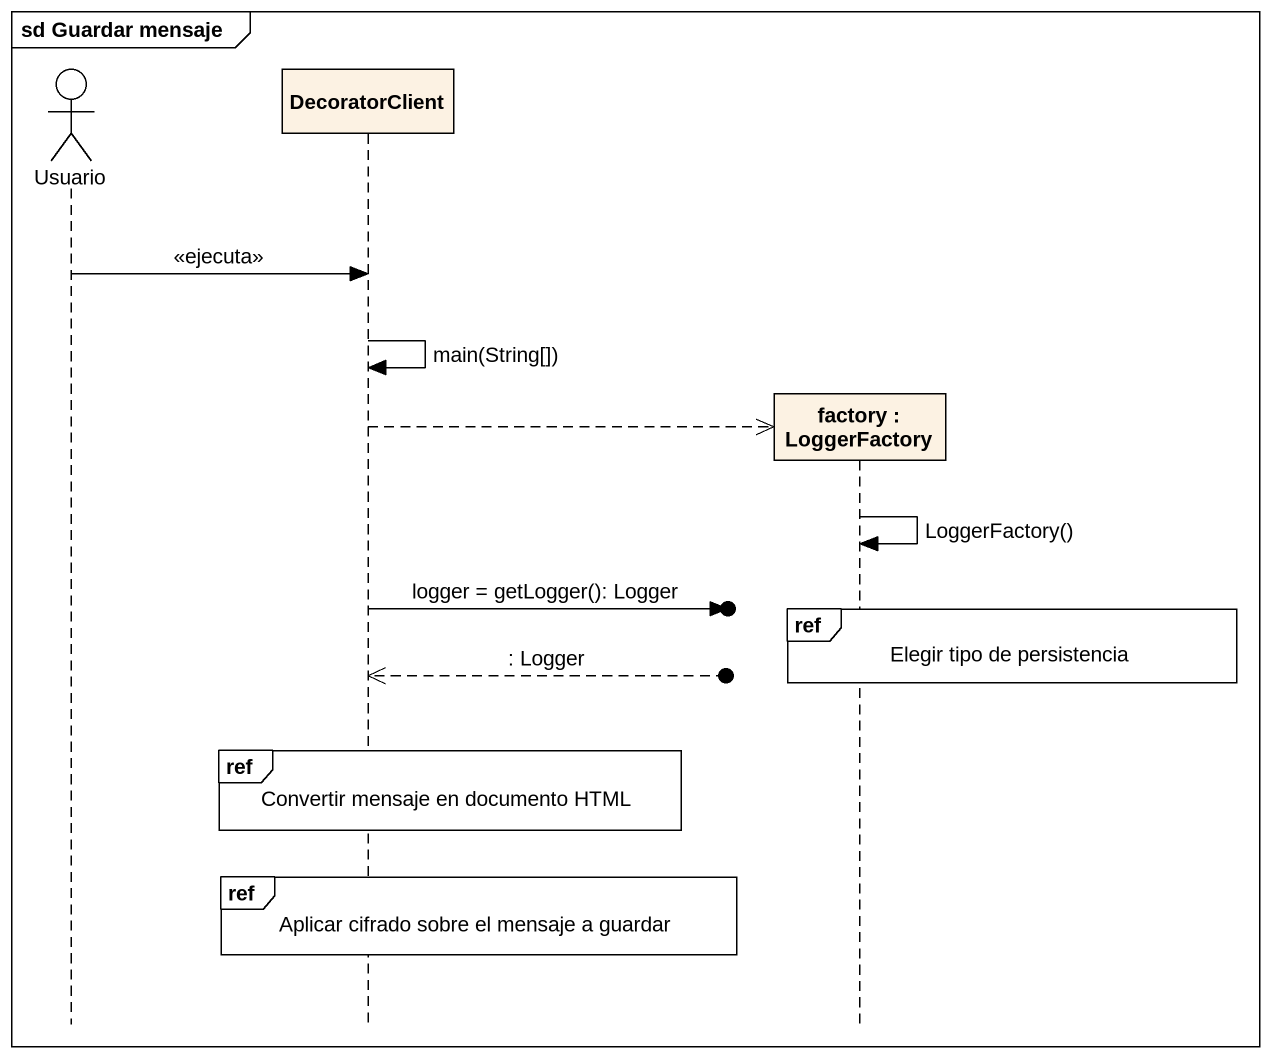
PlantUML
@startuml
mainframe sd Guardar mensaje
hide footbox
actor Usuario
participant DecoratorClient
participant "factory : LoggerFactory" as factory

Usuario -> DecoratorClient : <<ejecuta>>
DecoratorClient -> DecoratorClient : main(String[])
DecoratorClient -->> factory **
factory -> factory : LoggerFactory()
ref over factory : Elegir tipo de persistencia
DecoratorClient ->o] : logger = getLogger(): Logger
DecoratorClient <<--o] : : Logger
ref over DecoratorClient : Convertir mensaje en documento HTML
ref over DecoratorClient : Aplicar cifrado sobre el mensaje a guardar
@enduml
